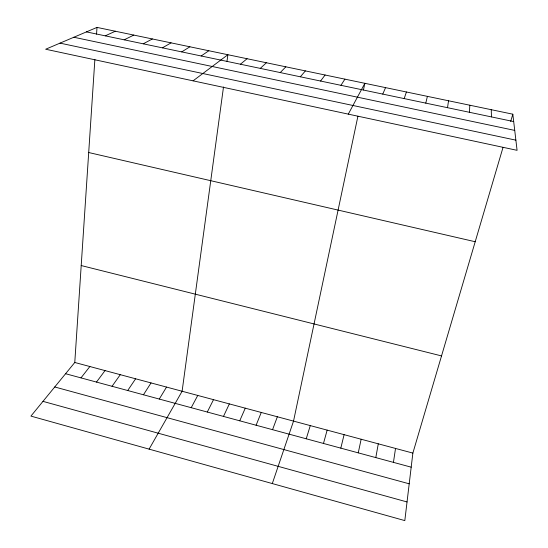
<?xml version="1.0" encoding="UTF-8"?>
<svg xmlns="http://www.w3.org/2000/svg" width="548" height="548" viewBox="0 0 548 548"><rect width="100%" height="100%" fill="white"/><g stroke="black" fill="none" stroke-linecap="round" stroke-linejoin="round"><path stroke-width="0.82" d="M469.424 112.285L469.814 105.223M503.043 147.35L412.87 453.093L404.814 520.6L30.921 416.103L74.775 362.481L94.879 59.39M96.551 34.181L97.003 27.4L512.825 114.196L517.079 150.33L45.662 49.231L97.003 27.4M223.502 86.961L182.107 391.251L149.104 449.134M226.988 61.308L227.886 54.718L193.067 80.844M447.524 107.689L448.531 100.777M393.443 462.368L395.526 448.442M375.798 457.601L378.284 443.825M357.913 116.231L293.529 421.111L272.301 483.562M363.461 89.947L364.865 83.317L348.295 114.135M358.255 452.854L361.146 439.229M425.782 103.127L427.399 96.366M340.815 448.141L344.096 434.66M323.478 443.448L327.149 430.118M510.688 121.451L512.825 114.196M306.236 438.79L310.291 425.604M404.191 98.592L406.411 91.989M272.555 429.68L277.356 416.775M256.101 425.234L261.266 412.459M382.757 94.092L385.566 87.632M239.743 420.809L245.264 408.171M223.474 416.411L229.345 403.91M207.295 412.034L213.514 399.663M191.204 407.685L197.766 395.444M159.283 399.054L166.53 387.073M340.952 85.317L344.904 79.145M143.453 394.779L151.036 382.922M127.711 390.519L135.616 378.791M112.052 386.285L120.286 374.681M320.58 81.042L325.08 75.008M96.482 382.072L105.038 370.592M80.994 377.887L89.865 366.53M300.338 76.795L305.387 70.898M280.24 72.576L285.823 66.815M260.273 68.384L266.383 62.76M240.435 64.219L247.073 58.725M201.171 55.978L208.822 50.745M181.731 51.896L189.889 46.792M162.42 47.84L171.072 42.86M143.234 43.819L152.371 38.956M124.177 39.819L133.801 35.079M105.243 35.839L115.34 31.229M86.433 31.894L513.695 121.581M73.85 37.25L514.736 130.41M60.013 43.128L515.88 140.158M88.701 152.529L475.205 241.737M81.207 265.547L441.53 355.919M74.775 362.481L412.87 453.093M65.582 373.722L411.192 467.17M54.745 386.97L409.205 483.815M42.977 401.362L407.041 501.954M491.241 109.696L491.474 116.916"/></g></svg>
